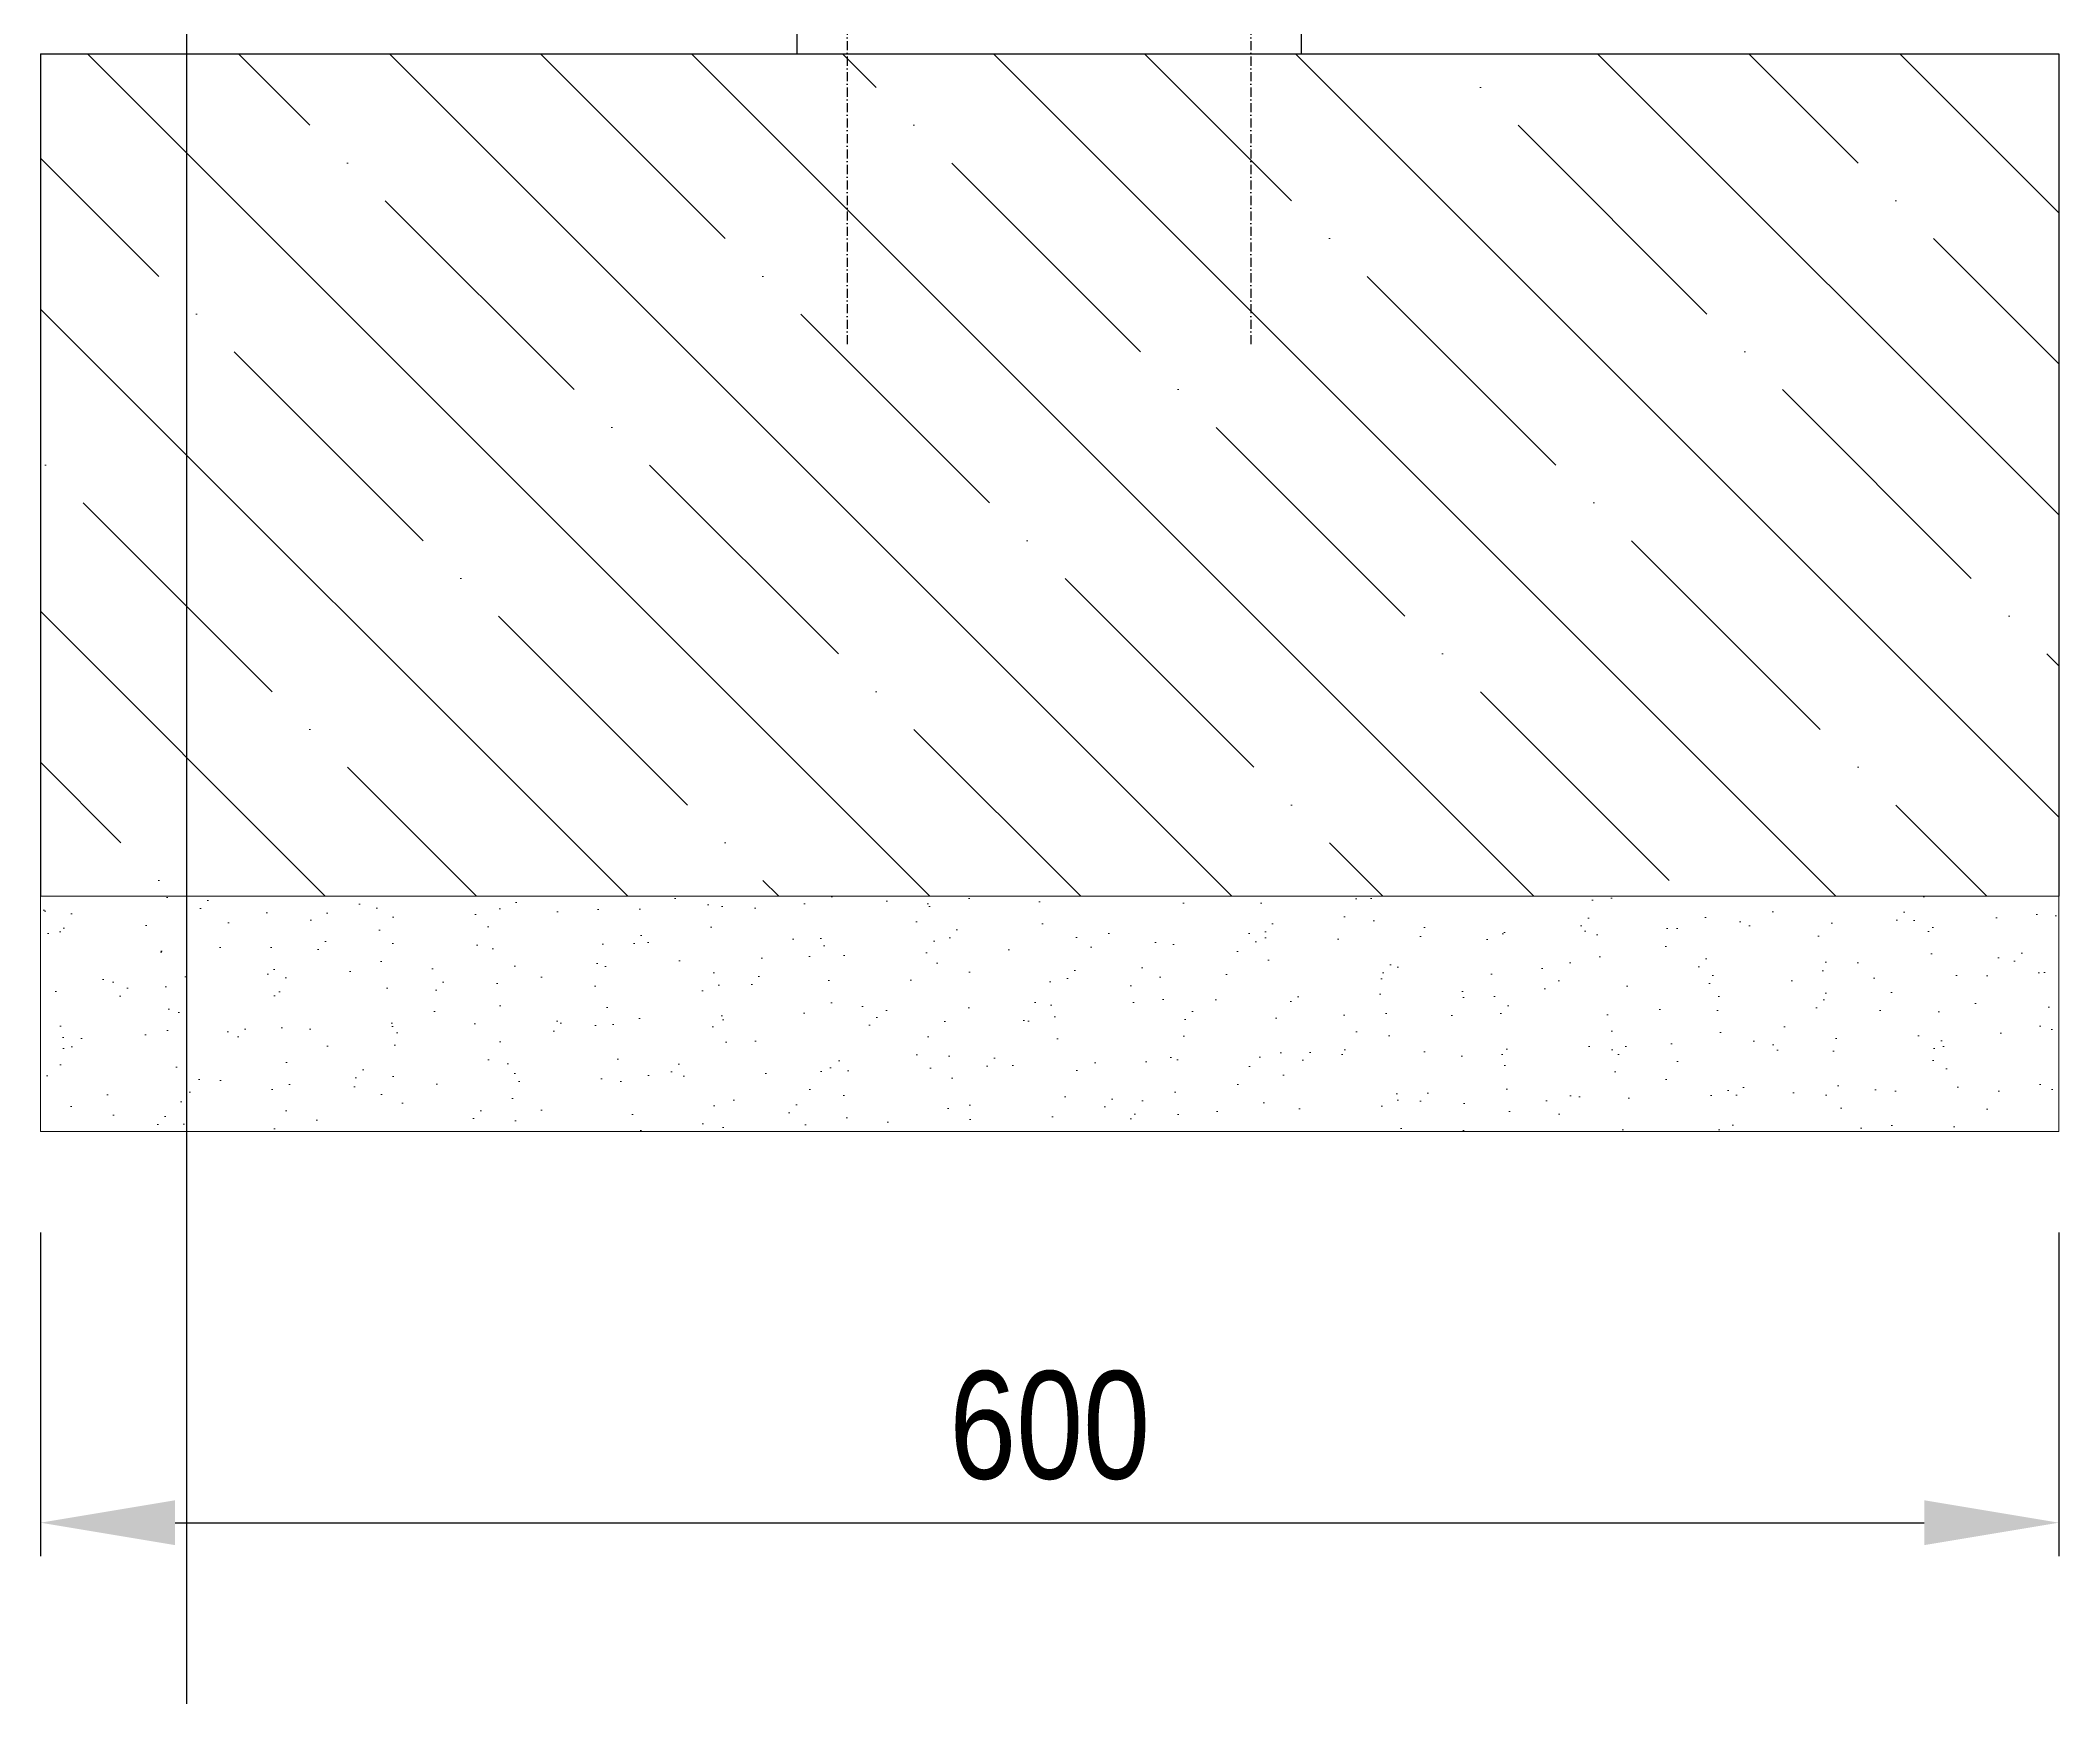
# Model space of a CAD drawing. Header units: millimetres. Extents: x 5064 to 11004, y 3085 to 7285.
# Drawn here: x 5421 to 6021, y 4872 to 5364 of the extents above; entities that cross this region are included whole.
import ezdxf

# ---------------------------------------------------------------- set-up
doc = ezdxf.new("R2010")
doc.units = ezdxf.units.MM
doc.header["$LTSCALE"] = 0.3
doc.linetypes.add('DashDot', pattern=[15, 9, -3, 0, -3])
doc.layers.add('Nekreslit', color=6, linetype='Continuous', plot=False)
doc.layers.add('SRAFY', color=251, linetype='Continuous', lineweight=13)
doc.styles.add('SEACAD_Arial', font='arial.ttf', dxfattribs={"width": 0.8})
doc.dimstyles.new('ISO-25', dxfattribs={"dimtxt": 1.6, "dimasz": 2, "dimexe": 0.5, "dimexo": 1.5, "dimtad": 1, "dimdec": 0, "dimtxsty": 'SEACAD_Arial', "dimcen": 2, "dimadec": 0, "dimazin": 0, "dimtfac": 1, "dimtdec": 0, "dimtmove": 0, "dimatfit": 3, "dimfxl": 1, "dimarcsym": 0})

# ---------------------------------------------------------------- blocks, each defined once
blk = doc.blocks.new('*D141')
at = {"color": 0, "lineweight": -2, "transparency": 16777216}
for p, q in [((5421.05, 5010.12), (5421.05, 4913.82)), ((6021.04, 5010.12), (6021.04, 4913.82)), ((5461.05, 4923.82), (5981.04, 4923.82))]:
    blk.add_line(p, q, dxfattribs=at)
at = {"color": 0, "transparency": 16777216}
for points in [[(5461.05, 4930.48), (5461.05, 4917.15), (5421.05, 4923.82)], [(5981.04, 4930.48), (5981.04, 4917.15), (6021.04, 4923.82)]]:
    blk.add_solid(points, dxfattribs=at)
at = {"layer": 'Defpoints', "color": 0, "transparency": 16777216}
for p in [(5421.05, 5040.12), (6021.04, 5040.12), (6021.04, 4923.82)]:
    blk.add_point(p, dxfattribs=at)
at = {"color": 0, "transparency": 16777216, "insert": (5721.04, 4952.65), "char_height": 32, "attachment_point": 5, "style": 'SEACAD_Arial'}
blk.add_mtext('600', dxfattribs=at)

msp = doc.modelspace()

# ---------------------------------------------------------------- hatches: boundary and pattern name
at = {"layer": 'SRAFY'}
h = msp.add_hatch(dxfattribs=at)
h.set_pattern_fill('ANSI35', color=256, scale=10, angle=90)
h.set_pattern_definition([(135, (-100.38, -150), (-44.9013, -44.9013), []), (135, (-100.38, -105.1), (-44.9013, -44.9013), [79.375, -15.875, 0, -15.875])])
edge = h.paths.add_edge_path()
edge.add_line((5421.01, 5360.45), (5421.05, 5110.11))
edge.add_line((5421.01, 5360.45), (6021.01, 5360.51))
edge.add_line((6021.01, 5360.44), (6021.04, 5110.1))
edge.add_line((5421.05, 5110.11), (6021.04, 5110.17))
h = msp.add_hatch(dxfattribs=at)
h.set_pattern_fill('AR-SAND', color=256, scale=0.5, angle=90)
h.set_pattern_definition([(127.5, (-100.379, -150), (-24.47066, -0.800016), [0, -19.304, 0, -21.59, 0, -20.6375]), (97.5, (-100.38, -150), (-35.84126, 22.47616), [0, -10.414, 0, -17.399, 0, -6.6675]), (57.5, (-100.379, -165.62), (-0.07186, 39.54962), [0, -6.35, 0, -22.86, 0, -29.845]), (47.5, (-100.38, -165.62), (-11.14647, 38.17782), [0, -3.175, 0, -14.986, 0, -17.145])])
edge = h.paths.add_edge_path()
edge.add_line((5421.05, 5040.12), (6021.04, 5040.12))
edge.add_line((5421.05, 5110.11), (5421.05, 5040.12))
edge.add_line((5421.05, 5110.11), (6021.04, 5110.17))
edge.add_line((6021.04, 5110.11), (6021.04, 5040.12))

# ---------------------------------------------------------------- linework, layer by layer
at = {"linetype": 'DashDot', "lineweight": 30}
for p, q in [((5660.86, 5373.44), (5660.86, 5273.28)), ((5780.86, 5373.44), (5780.86, 5273.28))]:
    msp.add_line(p, q, dxfattribs=at)
for p, q in [((5421.01, 5360.45), (6021.01, 5360.51)), ((5421.01, 5360.45), (5421.05, 5110.11)), ((6021.01, 5360.44), (6021.04, 5110.1)), ((5421.05, 5110.11), (6021.04, 5110.17))]:
    msp.add_line(p, q)
msp.add_lwpolyline([(5645.86, 5360.44), (5795.86, 5360.44), (5795.86, 5368.44), (5645.86, 5368.44)], close=True)
at = {"layer": 'Nekreslit'}
msp.add_lwpolyline([(5464.41, 3285.28), (9504.41, 3285.28), (9504.41, 6885.28), (5464.41, 6885.28)], close=True, dxfattribs=at)
at = {"layer": 'SRAFY'}
for p, q in [((5421.05, 5110.11), (5421.05, 5040.12)), ((6021.04, 5110.11), (6021.04, 5040.12)), ((5421.05, 5040.12), (6021.04, 5040.12))]:
    msp.add_line(p, q, dxfattribs=at)

# ---------------------------------------------------------------- dimensions: what is measured, and where the dimension line sits
dim = msp.add_linear_dim(base=(6021.04, 4923.82), p1=(5421.05, 5040.12), p2=(6021.04, 5040.12), dimstyle='ISO-25')
dim.commit()
dim.dimension.update_dxf_attribs({"geometry": '*D141', "text_midpoint": (5721.04, 4952.65)})

doc.saveas('drawing.dxf')
